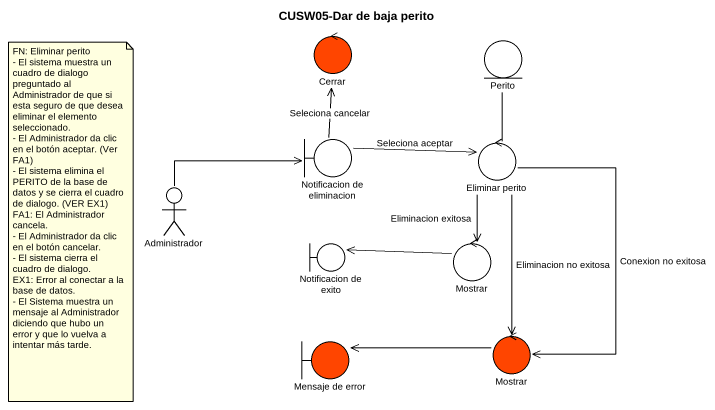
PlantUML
@startuml
title CUSW05-Dar de baja perito
control Cerrar #FF4500
entity Perito
boundary "Notificacion de eliminacion" as Notificacion_de_eliminacion
control "Eliminar perito" as Eliminar_perito
actor Administrador
boundary "Notificacion de exito" as Notificacion_de_exito
control Mostrar
boundary "Mensaje de error" as Mensaje_de_error #FF4500
control "Mostrar" as Mostrar_2 #FF4500
Perito -- Eliminar_perito
Notificacion_de_eliminacion -up-> Cerrar : Seleciona cancelar
Notificacion_de_eliminacion -right-> Eliminar_perito : Seleciona aceptar
Eliminar_perito --> Mostrar : Eliminacion exitosa
Eliminar_perito --> Mostrar_2 : Eliminacion no exitosa
Eliminar_perito --> Mostrar_2 : Conexion no exitosa
Administrador -right-> Notificacion_de_eliminacion
Mostrar -left-> Notificacion_de_exito
Mostrar_2 -left-> Mensaje_de_error
note as N1
  FN: Eliminar perito
  - El sistema muestra un cuadro de dialogo preguntado al Administrador de que si esta seguro de que desea eliminar el elemento seleccionado.
  - El Administrador da clic en el botón aceptar. (Ver FA1)
  - El sistema elimina el PERITO de la base de datos y se cierra el cuadro de dialogo. (VER EX1)
  FA1: El Administrador cancela.
  - El Administrador da clic en el botón cancelar.
  - El sistema cierra el cuadro de dialogo.
  EX1: Error al conectar a la base de datos.
  - El Sistema muestra un mensaje al Administrador diciendo que hubo un error y que lo vuelva a intentar más tarde.
end note
@enduml
